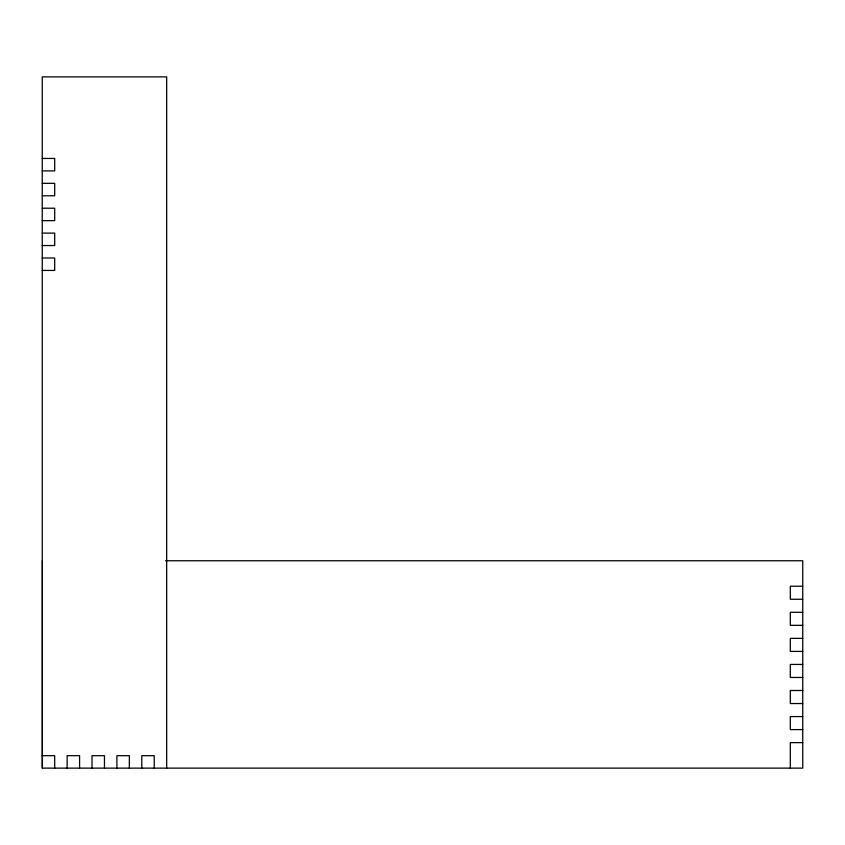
<?xml version="1.0" encoding="UTF-8"?>
<svg xmlns="http://www.w3.org/2000/svg" width="845" height="845" viewBox="0 0 845 845"><rect width="100%" height="100%" fill="white"/><g stroke="black" fill="none" stroke-linecap="round" stroke-linejoin="round"><path stroke-width="1.27" d="M42.25 158.448L54.693 158.448L54.693 170.891L42.25 170.891M42.25 183.333L54.693 183.333L54.693 195.776L42.25 195.776M42.25 208.219L54.693 208.219L54.693 220.661L42.25 220.661M42.25 233.104L54.693 233.104L54.693 245.546L42.25 245.546M42.25 257.989L54.693 257.989L54.693 270.432L42.25 270.432M165.546 560.753L802.75 560.753L802.75 768.126L42.25 768.126L42.25 76.874L166.676 76.874L166.676 768.126M802.75 586.229L790.307 586.229L790.307 599.263L802.75 599.263M802.75 612.298L790.307 612.298L790.307 625.332L802.75 625.332M802.75 638.366L790.307 638.366L790.307 651.4L802.75 651.4M802.75 664.434L790.307 664.434L790.307 677.468L802.75 677.468M802.75 690.502L790.307 690.502L790.307 703.536L802.75 703.536M802.75 716.571L790.307 716.571L790.307 729.605L802.75 729.605M802.75 742.639L790.307 742.639L790.307 768.126M42.25 755.683L54.693 755.683L54.693 768.126M154.234 768.126L154.234 755.683L141.791 755.683L141.791 768.126M129.348 768.126L129.348 755.683L116.906 755.683L116.906 768.126M104.463 768.126L104.463 755.683L92.02 755.683L92.02 768.126M79.578 768.126L79.578 755.683L67.135 755.683L67.135 768.126M42.387 560.753L42.387 768.126"/></g></svg>
